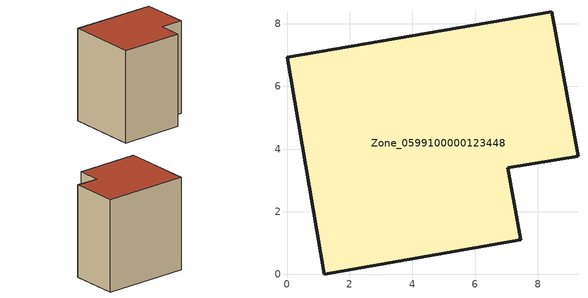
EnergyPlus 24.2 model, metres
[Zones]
Zone_0599100000123448
 floor ground (C_G): 0,6.92 8.44,8.38 9.28,3.78 7.04,3.41 7.45,1.11 1.19,0 z0
 wall outside (C_F): 1.19,0 7.45,1.11 7.04,3.41 9.28,3.78 8.44,8.38 0,6.92 1.19,0 z0:9.34
 roof outside (C_R): 8.44,8.38 0,6.92 1.19,0 7.45,1.11 7.04,3.41 9.28,3.78 z9.34
[BUILDING]
Pand.0599100000123448: North Axis=0; Terrain=City; Loads Convergence Tolerance Value=0.04; Temperature Convergence Tolerance Value=0.4; Solar Distribution=FullExterior; Maximum Number of Warmup Days=25; Minimum Number of Warmup Days=1
[Site:Location]
Rotterdam.The.Hague.AP_ZH_NLD Design_Conditions: Latitude=51.96; Longitude=4.45; Time Zone=1; Elevation=-4.5
[SITE:GROUNDTEMPERATURE:BUILDINGSURFACE]
18, 18, 18, 18, 18, 18, 18, 18, 18, 18, 18, 18
[MATERIAL] Thermal Absorptance=0.9; Solar Absorptance=0.7; Visible Absorptance=0.7
Name | Roughness | Thickness | Conductivity | Density | Specific Heat
G.TI.1946 | MediumSmooth | 0.15 | 1 | 540 | 1210
F.TI.1946 | Rough | 0.3 | 0.857143 | 1920 | 840
R.TI.1946 | MediumRough | 0.2 | 0.1 | 1500 | 1000
[CONSTRUCTION]
C_G: G.TI.1946
C_F: F.TI.1946
C_R: R.TI.1946
[ZONE]
Zone_0599100000123448: Type=1; Multiplier=1; Ceiling Height=Autocalculate; Volume=Autocalculate; Floor Area=autocalculate; Part of Total Floor Area=Yes
[ZONEINFILTRATION:DESIGNFLOWRATE]
Infil_Zone_0599100000123448: Zone or ZoneList or Space or SpaceList=Zone_0599100000123448; Schedule=AlwaysOn; Design Flow Rate Calculation Method=Flow/Area; Flow Rate per Floor Area=0.003; Constant Term Coefficient=1; Temperature Term Coefficient=0; Velocity Term Coefficient=0; Velocity Squared Term Coefficient=0
[HVACTEMPLATE:ZONE:IDEALLOADSAIRSYSTEM]
Zone_0599100000123448: Maximum Heating Supply Air Temperature=50; Minimum Cooling Supply Air Temperature=13; Maximum Heating Supply Air Humidity Ratio=0.0156; Minimum Cooling Supply Air Humidity Ratio=0.0077; Heating Limit=NoLimit; Cooling Limit=NoLimit; Dehumidification Control Type=ConstantSensibleHeatRatio; Cooling Sensible Heat Ratio=0.7; Dehumidification Setpoint=60; Humidification Control Type=None; Humidification Setpoint=30; Outdoor Air Method=None; Outdoor Air Flow Rate per Person=0.00944; Outdoor Air Flow Rate per Zone Floor Area=0; Outdoor Air Flow Rate per Zone=0; Demand Controlled Ventilation Type=None; Outdoor Air Economizer Type=NoEconomizer; Heat Recovery Type=None; Sensible Heat Recovery Effectiveness=0.7; Latent Heat Recovery Effectiveness=0.65
[ZONECONTROL:THERMOSTAT]
ThermostatControl_Zone_0599100000123448: Zone or ZoneList=Zone_0599100000123448; Control Type Schedule=DualSetpointControlType; Control 1=Thermostat_Zone_0599100000123448; Temperature Difference Between Cutout And Setpoint=0
[THERMOSTATSETPOINT:DUALSETPOINT]
Thermostat_Zone_0599100000123448: Heating Setpoint Temperature Schedule=HeatingSetpoint_Zone_0599100000123448; Cooling Setpoint Temperature Schedule=CoolingSetpoint_Zone_0599100000123448
[SCHEDULE:COMPACT]
HeatingSetpoint_Zone_0599100000123448: Through: 12/31, For: AllDays, Until: 24:00, 21
CoolingSetpoint_Zone_0599100000123448: Through: 12/31, For: AllDays, Until: 24:00, 24
DualSetpointControlType: Through: 12/31, For: AllDays, Until: 24:00, 4
AlwaysOn: Through: 12/31, For: AllDays, Until: 24:00, 1
